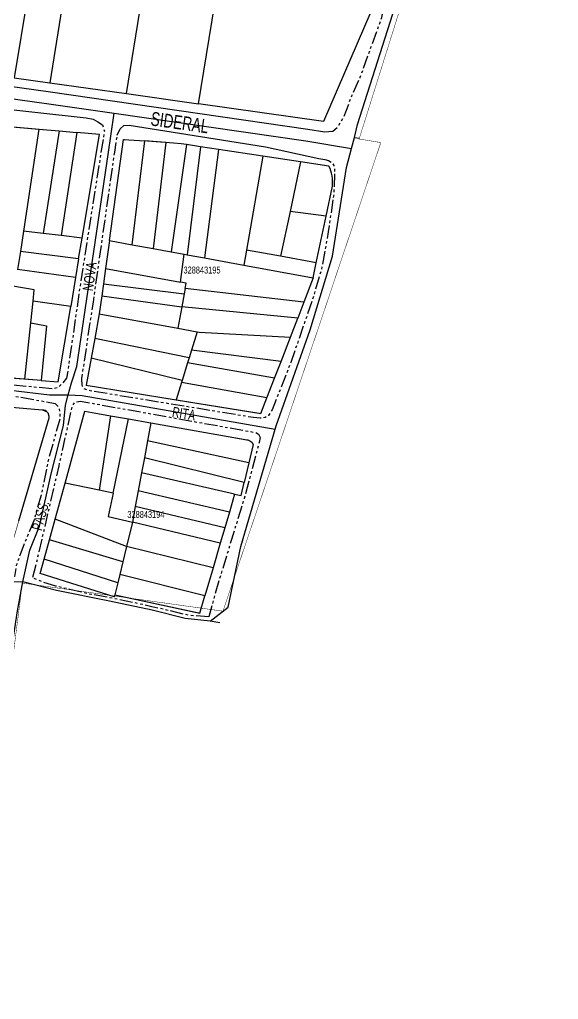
# Model space of a CAD drawing. Extents: x 204381 to 207261, y 4847713 to 4851061.
# Drawn here: x 206318.2 to 206473.7, y 4849768 to 4850050.5 of the extents above; entities that cross this region are included whole.
import ezdxf
from ezdxf.enums import TextEntityAlignment as Align

# ---------------------------------------------------------------- set-up
doc = ezdxf.new("R2010")
doc.units = 0
doc.header["$LTSCALE"] = 1.5
doc.header["$MEASUREMENT"] = 0
doc.linetypes.add('PHANTOMX2', pattern=[5, 2.5, -0.5, 0.5, -0.5, 0.5, -0.5])
for name, color, linetype in [('CD-MALHA-LOTES', 40, 'CONTINUOUS'), ('CD_TXT_QUADRA', 7, 'CONTINUOUS'), ('LM-LIM-SETOR-FISCAL', 7, 'CONTINUOUS'), ('RU-QUADRAS', 210, 'CONTINUOUS'), ('SV-EIXO-RUA-N-PAV', 6, 'CONTINUOUS'), ('SV-EIXO-RUA-PAV', 20, 'CONTINUOUS'), ('SV-RUA-NAO-PAV-S-GUIA-C-GUIA', 7, 'PHANTOMX2'), ('SV-RUA-PAVIM-S-GUIA-C-GUIA', 7, 'CONTINUOUS'), ('SV-TXT-RUA-N-PAV-S-GUIA-C-GUIA', 7, 'CONTINUOUS'), ('SV-TXT-RUA-PAV-S-GUIA-C-GUIA', 7, 'CONTINUOUS')]:
    doc.layers.add(name, color=color, linetype=linetype)
doc.styles.add('ARIAL', font='ARIAL.TTF')
doc.linetypes.add('Limite', pattern='A,20,-3,[130,ltypeshp.shx,S=6.35,R=0,X=0,Y=0],-3,20', length=46)

msp = doc.modelspace()

# ---------------------------------------------------------------- linework, layer by layer
at = {"layer": 'CD-MALHA-LOTES'}
for points in [[(206333.87, 4850076.2), (206326.91, 4850032.28)], [(206348.98, 4850029.17), (206356, 4850072.66)], [(206369.83, 4850026.23), (206376.79, 4850069.32)], [(206320.59, 4850057.69), (206316.55, 4850033.74)], [(206316.55, 4850033.74), (206326.91, 4850032.28)], [(206326.91, 4850032.28), (206348.98, 4850029.17)], [(206348.98, 4850029.17), (206369.83, 4850026.23)], [(206314.97, 4850019.72), (206323.73, 4850018.94)], [(206323.73, 4850018.94), (206319.26, 4849989.47)], [(206323.73, 4850018.94), (206329.56, 4850018.42)], [(206329.56, 4850018.42), (206324.95, 4849988.81)], [(206329.56, 4850018.42), (206334.73, 4850017.97)], [(206334.73, 4850017.97), (206330.19, 4849988.21)], [(206336.21, 4849987.51), (206341.2, 4850017.39), (206334.73, 4850017.97)], [(206344.09, 4849986.78), (206348.15, 4850015.97), (206354.29, 4850015.51)], [(206350.65, 4849985.58), (206354.29, 4850015.51)], [(206360.38, 4850015.05), (206354.29, 4850015.51)], [(206360.38, 4850015.05), (206356.67, 4849984.49)], [(206366.38, 4850014.48), (206364.83, 4850014.71), (206360.38, 4850015.05)], [(206366.38, 4850014.48), (206361.89, 4849983.53)], [(206370.4, 4850013.87), (206366.38, 4850014.48)], [(206370.4, 4850013.87), (206366.5, 4849982.69)], [(206375.59, 4850013.08), (206370.4, 4850013.87)], [(206375.59, 4850013.08), (206371.57, 4849981.77)], [(206388.37, 4850011.15), (206375.59, 4850013.08)], [(206388.37, 4850011.15), (206383.64, 4849984.03)], [(206399.28, 4850009.5), (206388.37, 4850011.15)], [(206399.28, 4850009.5), (206396.22, 4849995.22)], [(206396.22, 4849995.22), (206393.44, 4849982.26)], [(206406.62, 4849993.85), (206396.22, 4849995.22)], [(206403.81, 4849980.39), (206406.62, 4849993.85)], [(206319.26, 4849989.47), (206318.38, 4849983.64)], [(206324.95, 4849988.81), (206319.26, 4849989.47)], [(206330.19, 4849988.21), (206324.95, 4849988.81)], [(206336.21, 4849987.51), (206330.19, 4849988.21)], [(206335.2, 4849981.5), (206336.21, 4849987.51)], [(206344.09, 4849986.78), (206342.98, 4849978.78)], [(206344.09, 4849986.78), (206350.65, 4849985.58)], [(206350.65, 4849985.58), (206356.67, 4849984.49)], [(206356.67, 4849984.49), (206361.89, 4849983.53)], [(206318.38, 4849983.64), (206317.59, 4849978.44)], [(206335.2, 4849981.5), (206318.38, 4849983.64)], [(206335.2, 4849981.5), (206334.31, 4849976.14)], [(206361.89, 4849983.53), (206365.63, 4849982.85)], [(206364.56, 4849974.81), (206365.63, 4849982.85)], [(206365.63, 4849982.85), (206366.5, 4849982.69)], [(206366.5, 4849982.69), (206371.57, 4849981.77)], [(206371.57, 4849981.77), (206382.89, 4849979.7)], [(206383.64, 4849984.03), (206382.89, 4849979.7)], [(206393.44, 4849982.26), (206383.64, 4849984.03)], [(206403.81, 4849980.39), (206393.44, 4849982.26)], [(206342.98, 4849978.78), (206342.35, 4849974.28)], [(206342.98, 4849978.78), (206364.56, 4849974.81)], [(206382.89, 4849979.7), (206402.91, 4849976.05)], [(206402.91, 4849976.05), (206403.81, 4849980.39)], [(206334.31, 4849976.14), (206317.59, 4849978.44)], [(206334.31, 4849976.14), (206332.91, 4849967.77)], [(206402.91, 4849976.05), (206400.25, 4849969)], [(206322.05, 4849969.32), (206322.41, 4849972.61), (206316.23, 4849973.61)], [(206342.35, 4849974.28), (206341.88, 4849970.88)], [(206342.35, 4849974.28), (206365.67, 4849971.46)], [(206365.95, 4849972.96), (206366.23, 4849974.5), (206364.56, 4849974.81)], [(206341.88, 4849970.88), (206341.16, 4849965.67)], [(206341.88, 4849970.88), (206364.97, 4849967.68)], [(206365.67, 4849971.46), (206364.97, 4849967.68)], [(206365.95, 4849972.96), (206365.67, 4849971.46)], [(206400.25, 4849969), (206365.95, 4849972.96)], [(206321.38, 4849963.06), (206322.05, 4849969.32)], [(206332.91, 4849967.77), (206322.05, 4849969.32)], [(206324.38, 4849946.45), (206329.29, 4849946.08), (206332.91, 4849967.77)], [(206364.97, 4849967.68), (206363.82, 4849961.5)], [(206398.47, 4849964.42), (206364.97, 4849967.68)], [(206400.25, 4849969), (206398.47, 4849964.42)], [(206341.16, 4849965.67), (206339.84, 4849958.54)], [(206341.16, 4849965.67), (206363.82, 4849961.5)], [(206319.63, 4849946.8), (206321.38, 4849963.06)], [(206321.38, 4849963.06), (206325.97, 4849962.24), (206324.38, 4849946.45)], [(206396.35, 4849958.95), (206398.47, 4849964.42)], [(206363.82, 4849961.5), (206369.44, 4849960.46)], [(206369.44, 4849960.46), (206367.79, 4849955.17)], [(206369.44, 4849960.46), (206370.02, 4849960.35), (206396.35, 4849958.95)], [(206393.64, 4849951.96), (206396.35, 4849958.95)], [(206339.84, 4849958.54), (206338.8, 4849952.92)], [(206367.12, 4849953.03), (206339.84, 4849958.54)], [(206367.79, 4849955.17), (206367.12, 4849953.03)], [(206393.64, 4849951.96), (206367.79, 4849955.17)], [(206338.8, 4849952.92), (206337.35, 4849945.08), (206363.34, 4849940.9)], [(206365.08, 4849946.49), (206338.8, 4849952.92)], [(206366.66, 4849951.55), (206365.08, 4849946.49)], [(206367.12, 4849953.03), (206366.66, 4849951.55)], [(206391.77, 4849947.16), (206366.66, 4849951.55)], [(206391.77, 4849947.16), (206393.64, 4849951.96)], [(206319.63, 4849946.8), (206313.16, 4849947.29)], [(206324.38, 4849946.45), (206319.63, 4849946.8)], [(206364.89, 4849945.89), (206363.34, 4849940.9)], [(206365.08, 4849946.49), (206364.89, 4849945.89)], [(206389.57, 4849941.48), (206364.89, 4849945.89)], [(206389.57, 4849941.48), (206391.77, 4849947.16)], [(206363.34, 4849940.9), (206387.82, 4849936.96), (206389.57, 4849941.48)], [(206331.27, 4849916.8), (206336.99, 4849937.61), (206344.43, 4849936.3)], [(206344.43, 4849936.3), (206341.13, 4849914.82)], [(206344.43, 4849936.3), (206349.55, 4849935.4)], [(206345.15, 4849914.01), (206349.55, 4849935.4)], [(206349.55, 4849935.4), (206356.07, 4849934.25)], [(206356.07, 4849934.25), (206355.09, 4849929.04)], [(206355.09, 4849929.04), (206354.18, 4849924.16)], [(206384.33, 4849922.75), (206355.09, 4849929.04)], [(206354.18, 4849924.16), (206353.36, 4849919.79)], [(206383.01, 4849917.05), (206354.18, 4849924.16)], [(206384.33, 4849922.75), (206383.01, 4849917.05)], [(206353.36, 4849919.79), (206352.4, 4849914.64)], [(206380.24, 4849913.68), (206353.36, 4849919.79)], [(206328.42, 4849906.43), (206331.27, 4849916.8)], [(206341.13, 4849914.82), (206331.27, 4849916.8)], [(206380.24, 4849913.68), (206382.13, 4849913.25), (206383.01, 4849917.05)], [(206345.15, 4849914.01), (206341.13, 4849914.82)], [(206345.15, 4849914.01), (206343.76, 4849907.27), (206350.72, 4849905.62)], [(206352.4, 4849914.64), (206351.55, 4849910.09)], [(206378.71, 4849908.46), (206352.4, 4849914.64)], [(206380.24, 4849913.68), (206378.71, 4849908.46)], [(206351.55, 4849910.09), (206350.72, 4849905.62)], [(206377.38, 4849903.94), (206351.55, 4849910.09)], [(206378.71, 4849908.46), (206377.38, 4849903.94)], [(206326.79, 4849900.51), (206328.42, 4849906.43)], [(206349.03, 4849898.59), (206328.42, 4849906.43)], [(206350.72, 4849905.62), (206349.03, 4849898.59)], [(206376.1, 4849899.58), (206350.72, 4849905.62)], [(206377.38, 4849903.94), (206376.1, 4849899.58)], [(206325.25, 4849894.9), (206326.79, 4849900.51)], [(206347.96, 4849894.21), (206326.79, 4849900.51)], [(206376.1, 4849899.58), (206374, 4849892.44)], [(206349.03, 4849898.59), (206347.96, 4849894.21)], [(206374, 4849892.44), (206349.03, 4849898.59)], [(206345.64, 4849884.67), (206345.49, 4849884.06), (206324.12, 4849890.8), (206325.25, 4849894.9)], [(206346.48, 4849888.13), (206325.25, 4849894.9)], [(206347.96, 4849894.21), (206347.07, 4849890.54)], [(206374, 4849892.44), (206371.64, 4849884.4)], [(206347.07, 4849890.54), (206346.48, 4849888.13)], [(206371.64, 4849884.4), (206347.07, 4849890.54)], [(206346.48, 4849888.13), (206345.64, 4849884.67)], [(206345.64, 4849884.67), (206370.17, 4849879.41), (206371.64, 4849884.4)]]:
    msp.add_lwpolyline(points, dxfattribs=at)
for points in [[(206376.79, 4850069.32), (206407.31, 4850064.43, -0.315856), (206419.56, 4850052.79), (206405.9, 4850021.14), (206369.83, 4850026.23)], [(206406.62, 4849993.85), (206408.43, 4850002.52, 0.15446), (206407.45, 4850008.27), (206399.28, 4850009.5)], [(206317.94, 4849905.99), (206326.66, 4849935.68, 0.485902), (206324.71, 4849937.9), (206312.46, 4849938.98)], [(206356.07, 4849934.25), (206383.3, 4849929.45, -0.29646), (206385.55, 4849928.03), (206384.33, 4849922.75)]]:
    msp.add_lwpolyline(points, format="xyb", dxfattribs=at)
at = {"layer": 'LM-LIM-SETOR-FISCAL', "linetype": 'Limite', "ltscale": 0.1, "const_width": 0.13, "flags": 128}
msp.add_lwpolyline([(206960.49, 4848346.74), (206519.68, 4848013.26), (206524.96, 4848001.52), (206186.17, 4847750.07), (206137.65, 4847714.77), (206055.88, 4847783.52), (206022.18, 4847808.19), (206018.12, 4847816.07), (206019.95, 4847830.66), (206053.3, 4847836.03), (206059.06, 4847868.43), (206040.45, 4847926.27), (206039.82, 4847951.17), (206026.44, 4847964.39), (205980.98, 4848000.04), (205948.86, 4848053.95), (205885.79, 4848047.59), (205885.38, 4848100.28), (205758.68, 4848087.81), (205748.41, 4848134.36), (205855.06, 4848144.19), (205857.54, 4848167.98), (205826.48, 4848206.22), (205791.25, 4848260.92), (205756.8, 4848299.01), (205692.97, 4848280.46), (205710.22, 4848439.16), (205051.32, 4848428.57), (204677.84, 4848416.25), (204661.89, 4848420.75), (204677.59, 4848456.68), (204685.73, 4848493.72), (204687.66, 4848576.43), (204676.79, 4848658.68), (204674.85, 4848798.87), (204665.61, 4849337.36), (204658.49, 4849545.69), (204657.02, 4849545.63), (204645.12, 4849704.28), (204643.71, 4849869.24), (204651.14, 4849927.22), (204647.62, 4849990.33), (204636.26, 4850264.54), (204381.83, 4850909.69), (204986.84, 4850806.73), (205140.83, 4850787.35), (205201.03, 4850796.27), (205245.63, 4850823.19), (205310.25, 4850896.98), (205324.08, 4850905.65), (205327.72, 4850908.15), (205339.74, 4850916.46), (205358.28, 4850945.44), (205381.54, 4850978.24), (205458.47, 4851060.64), (205958.1, 4850305), (206256.21, 4850261.19), (206296.36, 4850246.47), (206381.84, 4850187.26), (206402.35, 4850183.32), (206465.45, 4850155.1), (206438.69, 4850087.64), (206416.16, 4850016.08), (206422.43, 4850015.06), (206376.86, 4849879.93), (206318.97, 4849888.04), (206311.32, 4849828.25), (206177.89, 4849842.97), (206161.27, 4849779.77), (206627.66, 4849358.82), (206746.45, 4849445.1), (206955.53, 4849187.19), (207019.34, 4849111.98), (207025.31, 4849104.91), (207033.93, 4849094.44), (207048.4, 4849077.1), (207039.09, 4849069.24), (207026.18, 4849059.14), (207002.58, 4849038.25), (206981.71, 4849023.09), (206966.26, 4849011.39), (206958.44, 4849004.76), (206968.98, 4848989.87), (206978.67, 4848976.02), (207002.49, 4848944.75), (207008.79, 4848936.89), (207034.07, 4848905.39), (207054.15, 4848879.42), (207075.28, 4848852.41), (207089.04, 4848833.89), (207099.68, 4848804.07), (207108.98, 4848791.97), (207114.21, 4848785.08), (207138.58, 4848756.16), (207148.67, 4848740.27), (207162.16, 4848719.72), (207199.66, 4848661.86), (207214.13, 4848640.25), (207233.64, 4848611.27), (207250.42, 4848586.92), (207261.26, 4848571.24), (207169.66, 4848504.88), (207140.72, 4848483.45), (207106.7, 4848455.88), (207093.59, 4848446.09), (207051.18, 4848413.73)], close=True, dxfattribs=at)
at = {"layer": 'RU-QUADRAS', "color": 6, "linetype": 'Continuous', "const_width": 0.18}
for points in [[(206186.2, 4850099.88), (206407.31, 4850064.43, -0.315856), (206419.56, 4850052.79), (206405.9, 4850021.14), (206173.54, 4850053.89), (206177.28, 4850071.42)], [(206341.2, 4850017.39), (206329.29, 4849946.08), (206299.72, 4849948.29), (206300.19, 4849950.89), (206224.63, 4849954.89, -0.138979), (206221.82, 4849971.48), (206222.94, 4849977.04), (206225.46, 4850010.99), (206227.71, 4850033.69), (206286.93, 4850022.2)], [(206387.82, 4849936.96), (206402.82, 4849975.63), (206408.43, 4850002.52, 0.153077), (206407.45, 4850008.27), (206364.83, 4850014.71), (206348.15, 4850015.97), (206341.14, 4849965.54), (206337.35, 4849945.08)], [(206314.4, 4849885.66), (206312.3, 4849870.19), (206294.72, 4849872.67, 0.016129), (206207.69, 4849889.47), (206210.67, 4849907.11), (206213.88, 4849945.15), (206269.36, 4849942.78), (206324.71, 4849937.9), (206326.23, 4849937.26), (206326.66, 4849935.68), (206313.56, 4849891.09, -0.03728), (206297.67, 4849891.79), (206268.81, 4849898.61), (206268.41, 4849896.27), (206299.48, 4849888.58)]]:
    msp.add_lwpolyline(points, format="xyb", close=True, dxfattribs=at)
msp.add_lwpolyline([(206345.64, 4849884.67), (206370.17, 4849879.41), (206380.24, 4849913.68), (206382.13, 4849913.25), (206385.55, 4849928.03), (206384.63, 4849929.07), (206336.99, 4849937.61), (206324.12, 4849890.8), (206345.49, 4849884.06)], close=True, dxfattribs=at)
at = {"layer": 'SV-EIXO-RUA-N-PAV', "flags": 128}
for points in [[(206373.17, 4849877.02), (206378.36, 4849881.12), (206382.05, 4849898.57), (206392.21, 4849933.35), (206402.06, 4849961.06), (206408.52, 4849982.3), (206412.52, 4850007.85), (206413.94, 4850013.32), (206414.78, 4850016.56), (206415.73, 4850020.27), (206427.35, 4850056.83), (206432.49, 4850070.52), (206439.19, 4850088.31), (206442.28, 4850096.3), (206444.09, 4850104.03), (206450.53, 4850117.82), (206459.03, 4850137.15), (206466.77, 4850156.74), (206468.23, 4850161.09)], [(206310.81, 4849827.87), (206315.99, 4849861.39), (206315.85, 4849865.58), (206316.25, 4849871.12), (206317.54, 4849879.99), (206319.09, 4849888.43), (206321.1, 4849897.51), (206323.92, 4849904.44), (206327.26, 4849919.58), (206330.86, 4849933.44), (206331.37, 4849939.35), (206332.14, 4849942.32), (206333.17, 4849945.76), (206334.71, 4849950.51), (206343.69, 4850011.61), (206345.49, 4850023.55)], [(206214.52, 4849951.67), (206221.54, 4849951.06), (206249.99, 4849949.04), (206269.87, 4849947.26), (206282.99, 4849946.8), (206303.71, 4849944.93), (206315.52, 4849943.62), (206326.81, 4849942.32), (206332.14, 4849942.32), (206336.18, 4849942.14), (206391.95, 4849932.45)], [(206375.96, 4849876.59), (206373.17, 4849877.02), (206365.96, 4849877.78), (206356.46, 4849880.22), (206344.12, 4849882.78), (206328.78, 4849885.87), (206319.09, 4849888.43), (206315.47, 4849888.29), (206310.39, 4849889.01), (206303.86, 4849889.5), (206299.74, 4849889.5), (206294.9, 4849890.95), (206292, 4849891.43)]]:
    msp.add_lwpolyline(points, dxfattribs=at)
at = {"layer": 'SV-EIXO-RUA-PAV', "flags": 128}
for points in [[(205796.27, 4850096.66), (205884.74, 4850085.13), (205931.07, 4850079.06), (205970.27, 4850073.91), (206001.11, 4850069.63), (206056.4, 4850062.26), (206074.09, 4850059.9), (206087.55, 4850058.13), (206164.45, 4850048.05), (206175.04, 4850046.9), (206226.96, 4850040.04), (206234.04, 4850039.13), (206325.95, 4850026.36), (206345.49, 4850023.55), (206400.8, 4850015.59), (206413.94, 4850013.32)], [(206414.78, 4850016.56), (206416.23, 4850016.34)]]:
    msp.add_lwpolyline(points, dxfattribs=at)
at = {"layer": 'SV-RUA-NAO-PAV-S-GUIA-C-GUIA', "flags": 128}
for points in [[(206191.5, 4850108.26), (206212.56, 4850103.84), (206240.07, 4850098.94), (206279.16, 4850092.64), (206283.51, 4850092.78), (206287.5, 4850093.92), (206291.99, 4850095.06), (206294.7, 4850094.93), (206333.08, 4850089.18), (206374.52, 4850082.4), (206400.78, 4850077.58), (206407.91, 4850074.89), (206411.58, 4850072.97), (206415.57, 4850069.7), (206419.91, 4850065.39), (206422.5, 4850061.41), (206423.49, 4850056.96), (206422.64, 4850051.05), (206419.47, 4850042.36), (206416.4, 4850033.77), (206413.94, 4850028.39), (206411.7, 4850022.51), (206409.83, 4850019.34)], [(206339.4, 4850021.8), (206340.76, 4850021.06), (206342.07, 4850020.12), (206342.63, 4850018.32), (206337.81, 4849987.89), (206335.26, 4849971.35), (206333.2, 4849956.77), (206332.1, 4849949.49), (206331.68, 4849947.13), (206330.63, 4849945.77), (206329.41, 4849944.54), (206327.91, 4849944), (206308.17, 4849945.92), (206269.36, 4849949.87), (206222.33, 4849953.49)], [(206404.51, 4850010.48), (206406.29, 4850010.15), (206407.33, 4850009.87), (206408.24, 4850009.32), (206408.86, 4850008.48), (206409.07, 4850007.17), (206408.86, 4850000.3), (206407.25, 4849989.36), (206405.44, 4849979.08), (206402.72, 4849969.84), (206396.43, 4849951.64), (206391.1, 4849938.03), (206390.01, 4849936.38), (206389, 4849935.78), (206387.59, 4849935.58), (206385.66, 4849935.76), (206337.87, 4849943.58), (206336.72, 4849944.08), (206336.21, 4849945.02), (206336.14, 4849947.03), (206339.45, 4849969.05), (206345.62, 4850012.29), (206346.37, 4850017.15)], [(206213.92, 4849949.23), (206244.42, 4849947.14), (206272.06, 4849944.74), (206283.41, 4849944.84), (206296.23, 4849944.31), (206318.07, 4849941.7), (206328.45, 4849939.84), (206329.54, 4849938.62), (206329.82, 4849936.98), (206329.79, 4849935.3), (206326.49, 4849923.76), (206324.38, 4849913.38), (206322.25, 4849906), (206318.77, 4849897.5), (206317.21, 4849893.13), (206316.72, 4849889.92), (206314.17, 4849889.53), (206310.76, 4849889.97), (206305.45, 4849890.37), (206300.18, 4849890.52), (206295.27, 4849891.67), (206292.53, 4849892.22)]]:
    msp.add_lwpolyline(points, dxfattribs=at)
msp.add_lwpolyline([(206372.83, 4849878.26), (206366.96, 4849878.73), (206361.26, 4849880.11), (206356.38, 4849881.22), (206351.26, 4849882.38), (206343.87, 4849883.86), (206338.15, 4849884.9), (206332.66, 4849886.2), (206328.64, 4849887.17), (206324.76, 4849888.38), (206321.93, 4849889.52), (206323.15, 4849894.2), (206329.56, 4849921.87), (206333.38, 4849939), (206334.12, 4849940.24), (206335.73, 4849940.48), (206380.93, 4849932.41), (206386.24, 4849931.47), (206387.12, 4849930.93), (206387.57, 4849929.97), (206387.32, 4849928.61), (206382.98, 4849912.46), (206374.76, 4849885.66)], close=True, dxfattribs=at)
at = {"layer": 'SV-RUA-PAVIM-S-GUIA-C-GUIA', "flags": 128}
for points in [[(206409.83, 4850019.34), (206408.58, 4850018.23), (206406.28, 4850018.01), (206401.32, 4850018.86), (206326.42, 4850029.64), (206234.48, 4850042.42), (206175.47, 4850050.19)], [(206227.4, 4850036.51), (206308.54, 4850025.32), (206337.39, 4850022.23), (206339.4, 4850021.8)], [(206346.37, 4850017.15), (206347.16, 4850019.01), (206348.25, 4850019.98), (206349.8, 4850020.09), (206389.16, 4850013.79), (206404.51, 4850010.48)]]:
    msp.add_lwpolyline(points, dxfattribs=at)

# ---------------------------------------------------------------- texts
at = {"layer": 'CD_TXT_QUADRA', "color": 7, "linetype": 'Continuous', "style": 'ARIAL', "width": 0.7}
for s, p in [('328843195', (206370.81, 4849978.3)), ('328843194', (206354.62, 4849907.83))]:
    msp.add_text(s, height=2, dxfattribs=at).set_placement(p, align=Align.MIDDLE)
at = {"layer": 'SV-TXT-RUA-N-PAV-S-GUIA-C-GUIA', "style": 'ARIAL', "width": 0.7}
for s, rotation, p in [('NOVA', 82, (206339.31, 4849972.14)), ('RITA', 351, (206362.03, 4849935.94)), ('PASS.', 75, (206324.53, 4849902.95))]:
    msp.add_text(s, height=3, rotation=rotation, dxfattribs=at).set_placement(p)
at = {"layer": 'SV-TXT-RUA-PAV-S-GUIA-C-GUIA', "style": 'ARIAL', "width": 0.7}
msp.add_text('RUA                                                                                                       SIDERAL', height=4, rotation=352, dxfattribs=at).set_placement((206236.81, 4850036.75))

doc.saveas('drawing.dxf')
